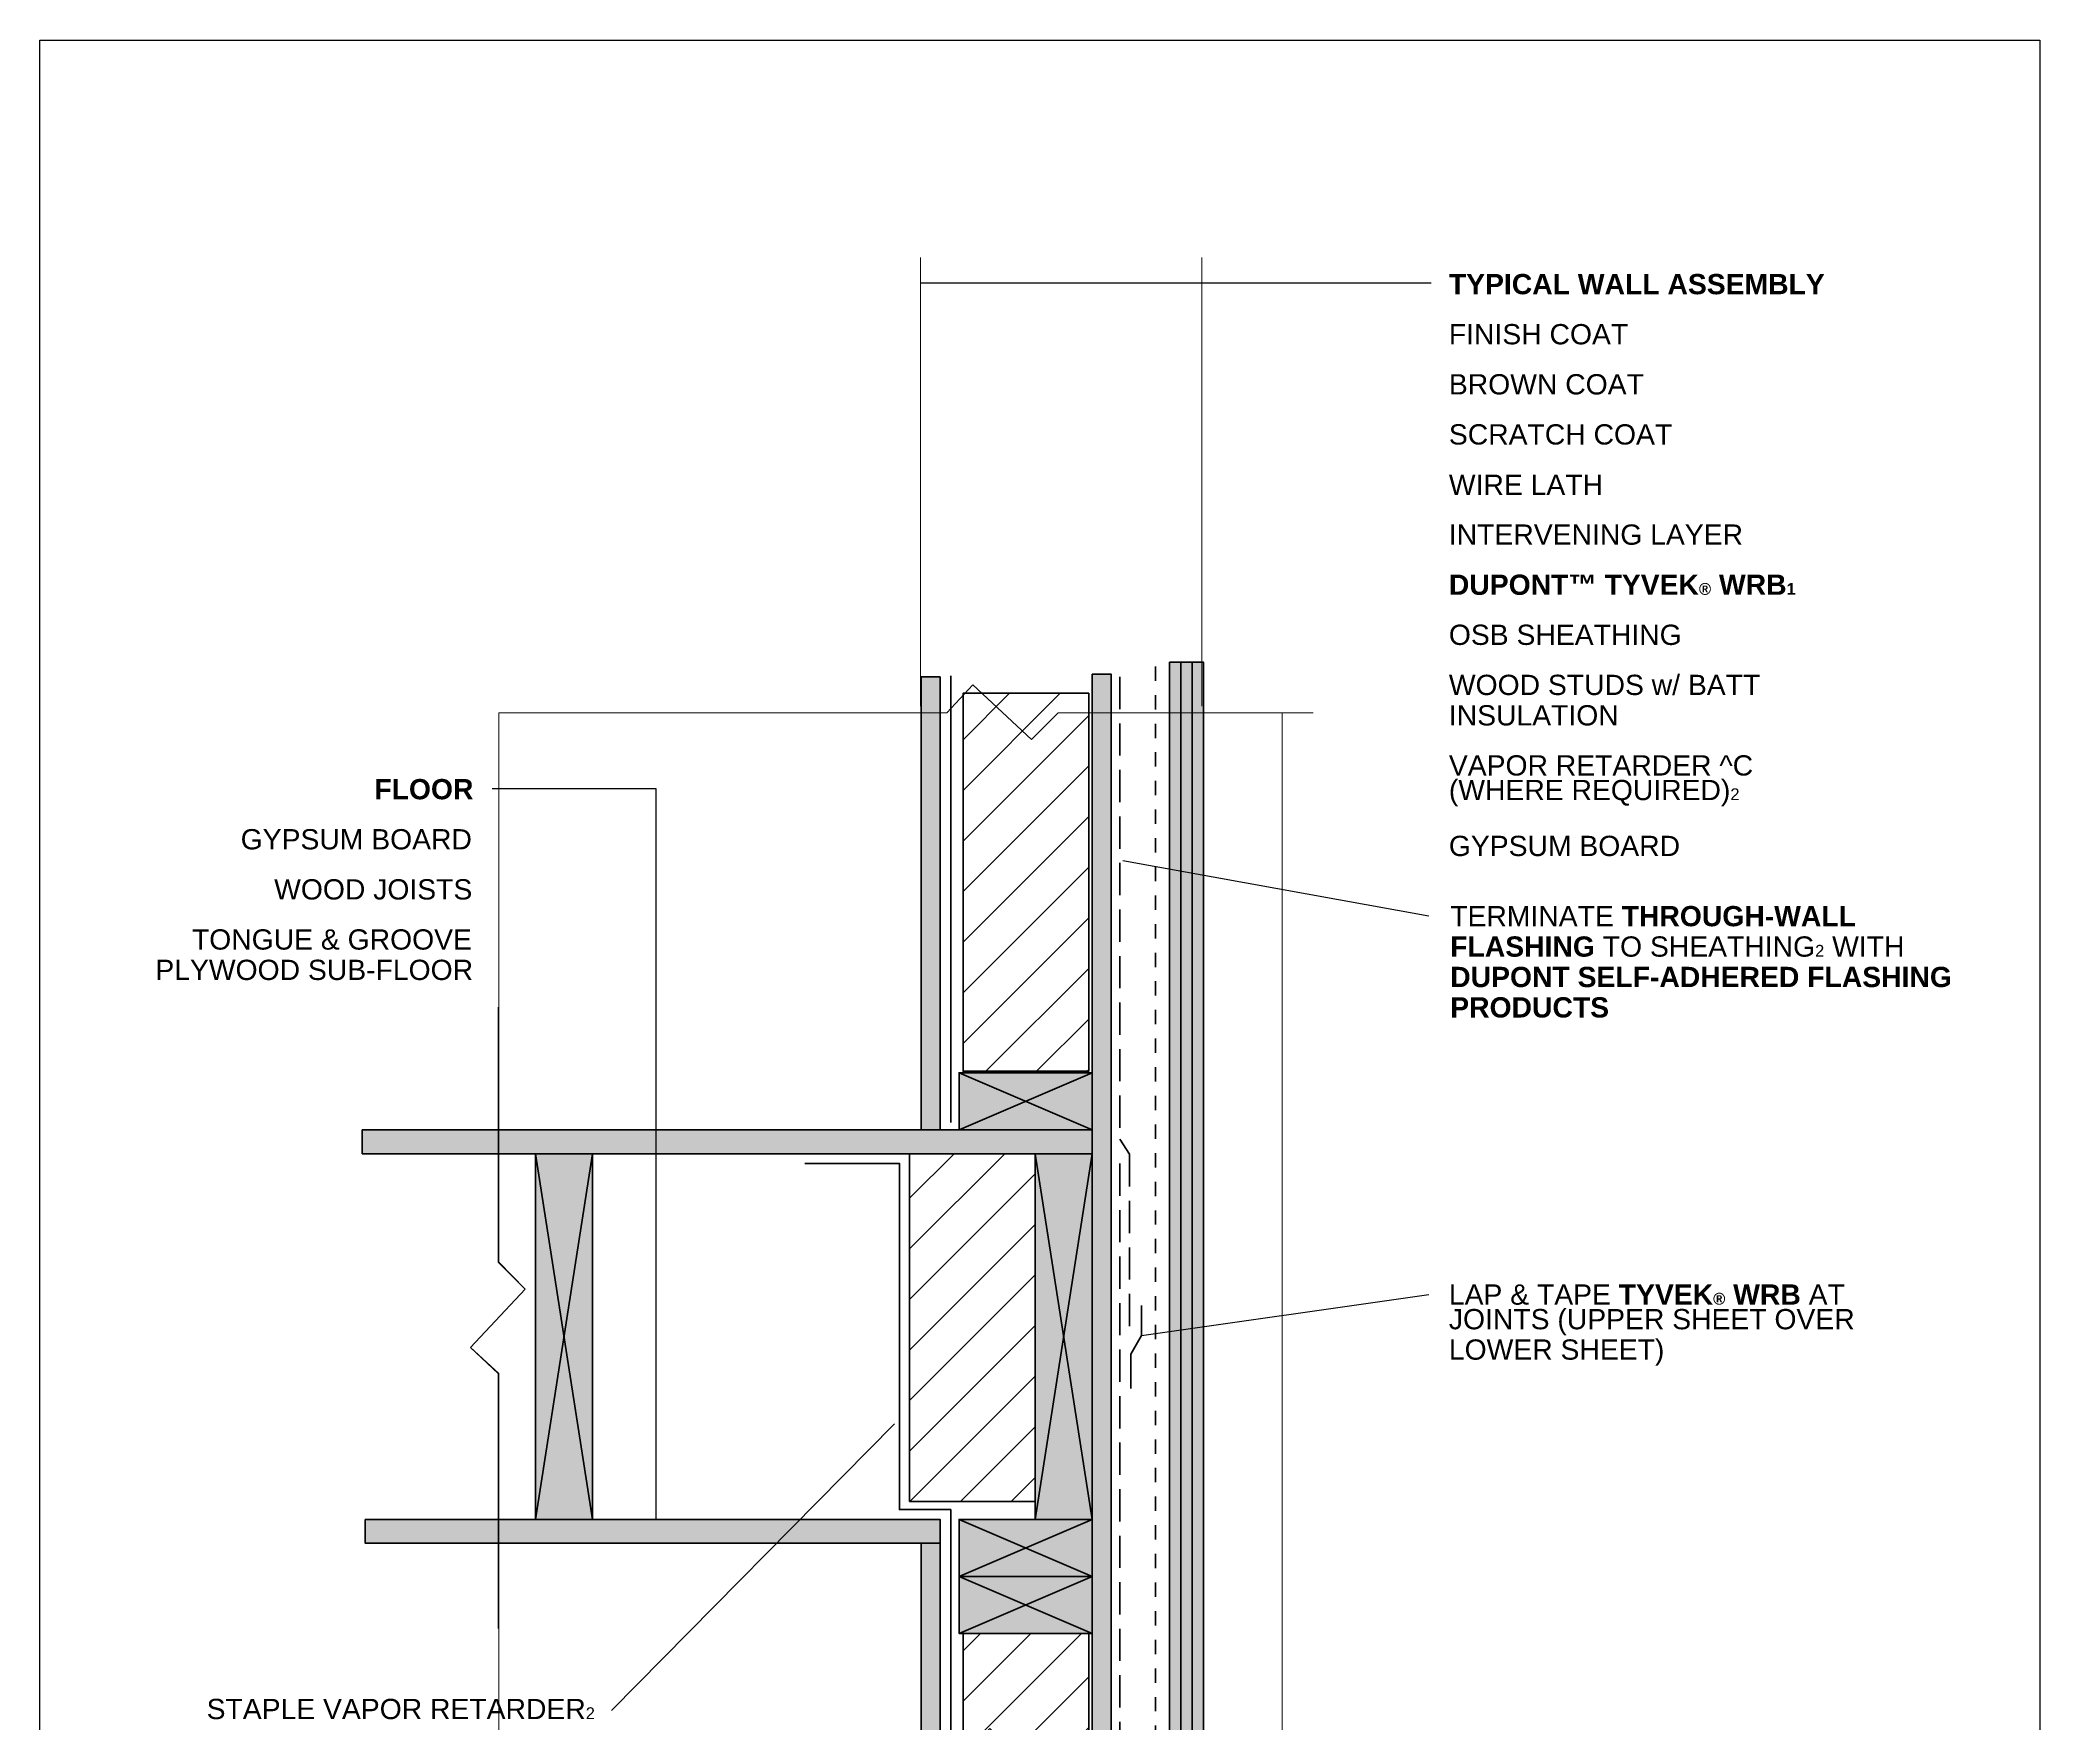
# Model space of a CAD drawing. Extents: x 26 to 585, y -763 to -29.
# Drawn here: x 26 to 585, y -500 to -29 of the extents above; entities that cross this region are included whole.
import ezdxf

# ---------------------------------------------------------------- set-up
doc = ezdxf.new("R2010")
doc.units = 0
doc.header["$MEASUREMENT"] = 0
for name, pattern in [('AI-Linetype-0', [8, 4, -4]), ('AI-Linetype-1', [13, 9, -4]), ('AI-Linetype-2', [13, 9, -4])]:
    doc.linetypes.add(name, pattern=pattern)
for name, color, linetype, lineweight in [('background', 7, 'Continuous', 0), ('diagram', 7, 'Continuous', 0), ('lines and arrows', 7, 'Continuous', 0), ('text', 7, 'Continuous', 0)]:
    doc.layers.add(name, color=color, linetype=linetype, lineweight=lineweight)
pattern_1 = [(45, (0, 0), (-7.07107, 7.07107), [])]

# ---------------------------------------------------------------- blocks, each defined once
blk = doc.blocks.new('Block_7')
at = {"layer": 'background', "color": 250, "lineweight": 25, "true_color": 0x231f20}
blk.add_lwpolyline([(585.42, -762.78), (26.46, -762.78), (26.46, -29.1), (585.42, -29.1)], close=True, dxfattribs=at)
blk = doc.blocks.new('Block_8')
at = {"layer": 'diagram', "true_color": 0xc2b59b, "transparency": 33554687}
h = blk.add_hatch(color=253, dxfattribs=at)
h.dxf.hatch_style = 2
h.paths.add_polyline_path([(325.87, -520.72), (320.55, -520.72), (320.55, -206.36), (325.87, -206.36)])
at = {"layer": 'diagram', "true_color": 0xa97c50, "transparency": 33554687}
h = blk.add_hatch(color=45, dxfattribs=at)
h.dxf.hatch_style = 2
h.paths.add_polyline_path([(345.31, -528.06), (345.31, -202.97), (342.15, -202.97), (342.15, -528.06)])
at = {"layer": 'diagram', "true_color": 0xa7a9ac, "transparency": 33554687}
h = blk.add_hatch(color=253, dxfattribs=at)
h.dxf.hatch_style = 2
h.paths.add_polyline_path([(348.48, -528.06), (348.48, -202.97), (345.31, -202.97), (345.31, -528.06)])
at = {"layer": 'diagram', "true_color": 0x7a91a5, "transparency": 33554687}
h = blk.add_hatch(color=252, dxfattribs=at)
h.dxf.hatch_style = 2
h.paths.add_polyline_path([(351.64, -528.06), (351.64, -202.97), (348.48, -202.97), (348.48, -528.06)])
at = {"layer": 'diagram', "true_color": 0xf1f2f2, "transparency": 33554687}
h = blk.add_hatch(color=7, dxfattribs=at)
h.dxf.hatch_style = 2
h.paths.add_polyline_path([(278.02, -333.67), (272.7, -333.67), (272.7, -207.09), (278.02, -207.09)])
at = {"layer": 'diagram', "true_color": 0x000000, "transparency": 33554687}
h = blk.add_hatch(dxfattribs=at)
h.set_pattern_fill('_U', color=18, scale=10, angle=45, style=2, pattern_type=0)
h.set_pattern_definition(pattern_1)
h.paths.add_polyline_path([(319.56, -211.67), (319.56, -317.27), (284.45, -317.27), (284.45, -211.67)])
at = {"layer": 'diagram', "true_color": 0xc2b59b, "transparency": 33554687}
h = blk.add_hatch(color=253, dxfattribs=at)
h.dxf.hatch_style = 2
h.paths.add_polyline_path([(320.55, -333.67), (283.34, -333.67), (283.34, -317.72), (320.55, -317.72)])
at = {"layer": 'diagram', "true_color": 0xf1f2f2, "transparency": 33554687}
h = blk.add_hatch(color=7, dxfattribs=at)
h.dxf.hatch_style = 2
h.paths.add_polyline_path([(116.53, -333.67), (320.55, -333.67), (320.55, -340.32), (116.53, -340.32)])
at = {"layer": 'diagram', "true_color": 0xc2b59b, "transparency": 33554687}
h = blk.add_hatch(color=253, dxfattribs=at)
h.dxf.hatch_style = 2
h.paths.add_polyline_path([(180.88, -442.51), (164.93, -442.51), (164.93, -340.32), (180.88, -340.32)])
at = {"layer": 'diagram', "true_color": 0x000000, "transparency": 33554687}
h = blk.add_hatch(dxfattribs=at)
h.set_pattern_fill('_U', color=18, scale=10, angle=45, style=2, pattern_type=0)
h.set_pattern_definition(pattern_1)
h.paths.add_polyline_path([(304.6, -340.32), (304.6, -437.51), (269.49, -437.51), (269.49, -340.32)])
at = {"layer": 'diagram', "true_color": 0xc2b59b, "transparency": 33554687}
h = blk.add_hatch(color=253, dxfattribs=at)
h.dxf.hatch_style = 2
h.paths.add_polyline_path([(320.55, -442.51), (304.6, -442.51), (304.6, -340.32), (320.55, -340.32)])
at = {"layer": 'diagram', "true_color": 0xf1f2f2, "transparency": 33554687}
h = blk.add_hatch(color=7, dxfattribs=at)
h.dxf.hatch_style = 2
h.paths.add_polyline_path([(117.31, -442.51), (278.02, -442.51), (278.02, -449.16), (117.31, -449.16)])
at = {"layer": 'diagram', "true_color": 0xc2b59b, "transparency": 33554687}
h = blk.add_hatch(color=253, dxfattribs=at)
h.dxf.hatch_style = 2
h.paths.add_polyline_path([(320.55, -458.46), (283.34, -458.46), (283.34, -442.51), (320.55, -442.51)])
at = {"layer": 'diagram', "true_color": 0xf1f2f2, "transparency": 33554687}
h = blk.add_hatch(color=7, dxfattribs=at)
h.dxf.hatch_style = 2
h.paths.add_polyline_path([(278.02, -516.04), (272.7, -516.04), (272.7, -449.19), (278.02, -449.19)])
at = {"layer": 'diagram', "true_color": 0xc2b59b, "transparency": 33554687}
h = blk.add_hatch(color=253, dxfattribs=at)
h.dxf.hatch_style = 2
h.paths.add_polyline_path([(320.55, -474.41), (283.34, -474.41), (283.34, -458.46), (320.55, -458.46)])
at = {"layer": 'diagram', "true_color": 0x000000, "transparency": 33554687}
h = blk.add_hatch(dxfattribs=at)
h.set_pattern_fill('_U', color=18, scale=10, angle=45, style=2, pattern_type=0)
h.set_pattern_definition(pattern_1)
h.paths.add_polyline_path([(319.56, -474.41), (319.56, -514.28), (284.45, -514.28), (284.45, -474.41)])
at = {"layer": 'diagram', "color": 113, "lineweight": 70, "true_color": 0x82ca9c}
blk.add_line((280.99, -331.64), (280.99, -206.78), dxfattribs=at)
at = {"layer": 'diagram', "color": 250, "linetype": 'AI-Linetype-0', "lineweight": 70, "true_color": 0x231f20}
blk.add_line((338.19, -204.16), (338.19, -529.25), dxfattribs=at)
at = {"layer": 'diagram', "color": 18, "lineweight": 35, "true_color": 0x000000}
for p, q in [((320.55, -317.72), (283.34, -333.67)), ((283.34, -317.72), (320.55, -333.67)), ((283.34, -317.72), (320.55, -317.72)), ((283.34, -333.67), (278.02, -333.67)), ((180.88, -340.32), (164.93, -442.51)), ((164.93, -340.32), (180.88, -442.51)), ((164.93, -442.51), (164.93, -340.32)), ((320.55, -340.32), (304.6, -442.51)), ((304.6, -340.32), (320.55, -442.51)), ((304.6, -442.51), (304.6, -340.32)), ((283.34, -442.51), (320.55, -458.46)), ((320.55, -442.51), (283.34, -458.46)), ((283.34, -458.46), (320.55, -474.41)), ((320.55, -458.46), (283.34, -474.41))]:
    blk.add_line(p, q, dxfattribs=at)
at = {"layer": 'diagram', "color": 165, "linetype": 'AI-Linetype-2', "lineweight": 70, "true_color": 0x3e5aa8}
blk.add_line((328.21, -343.08), (328.21, -520.72), dxfattribs=at)
at = {"layer": 'diagram', "color": 250, "lineweight": 35, "true_color": 0x231f20}
for points in [[(325.87, -520.72), (320.55, -520.72), (320.55, -206.36), (325.87, -206.36)], [(345.31, -528.06), (345.31, -202.97), (342.15, -202.97), (342.15, -528.06)], [(348.48, -528.06), (348.48, -202.97), (345.31, -202.97), (345.31, -528.06)], [(351.64, -528.06), (351.64, -202.97), (348.48, -202.97), (348.48, -528.06)], [(319.56, -211.67), (319.56, -317.27), (284.45, -317.27), (284.45, -211.67)], [(320.55, -333.67), (283.34, -333.67), (283.34, -317.72), (320.55, -317.72)], [(180.88, -442.51), (164.93, -442.51), (164.93, -340.32), (180.88, -340.32)], [(304.6, -340.32), (304.6, -437.51), (269.49, -437.51), (269.49, -340.32)], [(320.55, -442.51), (304.6, -442.51), (304.6, -340.32), (320.55, -340.32)], [(320.55, -458.46), (283.34, -458.46), (283.34, -442.51), (320.55, -442.51)], [(320.55, -474.41), (283.34, -474.41), (283.34, -458.46), (320.55, -458.46)], [(319.56, -474.41), (319.56, -514.28), (284.45, -514.28), (284.45, -474.41)]]:
    blk.add_lwpolyline(points, close=True, dxfattribs=at)
at = {"layer": 'diagram'}
blk.add_lwpolyline([(154.67, -508.74), (284.62, -508.74), (291.88, -500.98), (308.21, -516.26), (315.73, -508.74), (373.59, -508.74), (373.59, -217.09), (311.05, -217.09), (303.53, -224.6), (287.2, -209.33), (279.94, -217.09), (154.67, -217.09), (154.67, -370.67), (162.05, -378.19), (146.77, -394.52), (154.67, -401.78)], close=True, dxfattribs=at)
at = {"layer": 'diagram', "color": 18, "lineweight": 35, "true_color": 0x000000}
for points in [[(278.02, -333.67), (272.7, -333.67), (272.7, -207.09), (278.02, -207.09)], [(116.53, -333.67), (320.55, -333.67), (320.55, -340.32), (116.53, -340.32)], [(117.31, -442.51), (278.02, -442.51), (278.02, -449.16), (117.31, -449.16)], [(278.02, -516.04), (272.7, -516.04), (272.7, -449.19), (278.02, -449.19)]]:
    blk.add_lwpolyline(points, close=True, dxfattribs=at)
at = {"layer": 'diagram', "color": 165, "linetype": 'AI-Linetype-1', "lineweight": 70, "true_color": 0x3e5aa8}
blk.add_lwpolyline([(328.21, -207.09), (328.21, -336.29), (331, -340.5), (331, -390.74)], dxfattribs=at)
at = {"layer": 'diagram', "color": 113, "lineweight": 70, "true_color": 0x82ca9c}
blk.add_lwpolyline([(280.99, -516.27), (280.99, -439.79), (266.63, -439.79), (266.63, -343.03), (240.24, -343.03)], dxfattribs=at)
at = {"layer": 'diagram', "color": 142, "lineweight": 70, "true_color": 0x27aae1}
blk.add_lwpolyline([(334.29, -382.76), (334.29, -391.16), (331.29, -396.32), (331.29, -405.96)], dxfattribs=at)
at = {"layer": 'diagram', "color": 18, "lineweight": 35, "true_color": 0x000000}
for points in [[(283.34, -442.51), (283.34, -458.46), (320.55, -458.46), (320.55, -442.51)], [(283.34, -458.46), (283.34, -474.41), (320.55, -474.41), (320.55, -458.46)]]:
    blk.add_lwpolyline(points, dxfattribs=at)

msp = doc.modelspace()

# ---------------------------------------------------------------- linework, layer by layer
at = {"layer": 'diagram', "color": 250, "lineweight": 18, "true_color": 0x231f20}
for points in [[(245.87, -217.09), (279.94, -217.09), (287.2, -209.33), (303.53, -224.6), (311.05, -217.09), (382.32, -217.09)], [(154.53, -473.05), (154.53, -401.78), (146.77, -394.52), (162.05, -378.19), (154.53, -370.67), (154.53, -299.4)]]:
    msp.add_lwpolyline(points, dxfattribs=at)
at = {"layer": 'lines and arrows', "color": 250, "lineweight": 18, "true_color": 0x231f20}
for p, q in [((272.52, -215.27), (272.52, -89.87)), ((351.2, -215.27), (351.2, -89.87))]:
    msp.add_line(p, q, dxfattribs=at)
at = {"layer": 'lines and arrows', "color": 250, "lineweight": 25, "true_color": 0x231f20}
for p, q in [((272.52, -96.97), (351.2, -96.97)), ((351.2, -96.97), (415.28, -96.97)), ((329.07, -258.37), (414.6, -273.84)), ((198.68, -442.44), (198.68, -333.7)), ((334.29, -391.16), (414.6, -379.67)), ((265.24, -415.83), (186.15, -495.97))]:
    msp.add_line(p, q, dxfattribs=at)
msp.add_lwpolyline([(198.68, -333.7), (198.68, -238.34), (152.84, -238.34)], dxfattribs=at)

# ---------------------------------------------------------------- block references
at = {"layer": 'background'}
msp.add_blockref('Block_7', (0, 0), dxfattribs=at)
at = {"layer": 'diagram'}
msp.add_blockref('Block_8', (0, 0), dxfattribs=at)

# ---------------------------------------------------------------- texts
at = {"layer": 'text', "char_height": 0.2, "attachment_point": 7}
for s, insert in [('\\C250;\\c2105123;\\FArial Bold|b1|i0|c1;\\H5.664000;\\W1.000000;TYPICAL WALL ASSEMBLY', (420.21, -100.23)), ('\\C250;\\c2105123;\\FArial|b0|i0|c1;\\H5.664000;\\W1.000000;FINISH COAT', (420.21, -114.23)), ('\\C250;\\c2105123;\\FArial|b0|i0|c1;\\H5.664000;\\W1.000000;BROWN COAT', (420.21, -128.23)), ('\\C250;\\c2105123;\\FArial|b0|i0|c1;\\H5.664000;\\W1.000000;SCRATCH COAT', (420.21, -142.23)), ('\\C250;\\c2105123;\\FArial|b0|i0|c1;\\H5.664000;\\W1.000000;WIRE LATH', (420.21, -156.23)), ('\\C250;\\c2105123;\\FArial|b0|i0|c1;\\H5.664000;\\W1.000000;INTERVENING LAYER', (420.21, -170.23)), ('\\C165;\\c11033150;\\FArial Bold|b1|i0|c1;\\H5.664000;\\W1.000000;DUPONT™ TYVEK\\H3.302112;®\\H5.664000; WRB\\H3.302112;1', (420.21, -184.23)), ('\\C250;\\c2105123;\\FArial|b0|i0|c1;\\H5.664000;\\W1.000000;OSB SHEATHING', (420.21, -198.23)), ('\\C250;\\c2105123;\\FArial|b0|i0|c1;\\H5.664000;\\W1.000000;WOOD STUDS w/ BATT ', (420.21, -212.23)), ('\\C250;\\c2105123;\\FArial|b0|i0|c1;\\H5.664000;\\W1.000000;INSULATION', (420.21, -220.73)), ('\\C250;\\c2105123;\\FArial|b0|i0|c1;\\H5.664000;\\W1.000000;VAPOR RETARDER ^C', (420.21, -234.73)), ('\\C250;\\c2105123;\\FArial Bold|b1|i0|c1;\\H5.664000;\\W1.000000;FLOOR', (119.9, -241.37)), ('\\C250;\\c2105123;\\FArial|b0|i0|c1;\\H5.664000;\\W1.000000;(WHERE REQUIRED)\\H3.302112;2', (420.21, -243.23)), ('\\C250;\\c2105123;\\FArial|b0|i0|c1;\\H5.664000;\\W1.000000;GYPSUM BOARD', (82.55, -255.37)), ('\\C250;\\c2105123;\\FArial|b0|i0|c1;\\H5.664000;\\W1.000000;GYPSUM BOARD', (420.21, -257.23)), ('\\C250;\\c2105123;\\FArial|b0|i0|c1;\\H5.664000;\\W1.000000;WOOD JOISTS', (91.9, -269.37)), ('\\C250;\\c2105123;\\FArial|b0|i0|c1;\\H5.664000;\\W1.000000;TERMINATE \\C252;\\c10131606;\\FArial Bold|b1|i0|c1;THROUGH-WALL ', (420.59, -276.85)), ('\\C250;\\c2105123;\\FArial|b0|i0|c1;\\H5.664000;\\W1.000000;TONGUE & GROOVE ', (68.92, -283.37)), ('\\C252;\\c10131606;\\FArial Bold|b1|i0|c1;\\H5.664000;\\W1.000000;FLASHING \\C250;\\c2105123;\\FArial|b0|i0|c1;TO SHEATHING\\H3.302112;2\\H5.664000; WITH ', (420.59, -285.35)), ('\\C250;\\c2105123;\\FArial|b0|i0|c1;\\H5.664000;\\W1.000000;PLYWOOD SUB-FLOOR', (58.7, -291.87)), ('\\C240;\\c4339695;\\FArial Bold|b1|i0|c1;\\H5.664000;\\W1.000000;DUPONT SELF-ADHERED FLASHING ', (420.59, -293.85)), ('\\C240;\\c4339695;\\FArial Bold|b1|i0|c1;\\H5.664000;\\W1.000000;PRODUCTS', (420.59, -302.35)), ('\\C250;\\c2105123;\\FArial|b0|i0|c1;\\H5.664000;\\W1.000000;LAP & TAPE \\C165;\\c11033150;\\FArial Bold|b1|i0|c1;TYVEK\\H3.302112;®\\H5.664000; WRB\\C250;\\c2105123;\\FArial|b0|i0|c1; AT ', (420.21, -382.6)), ('\\C250;\\c2105123;\\FArial|b0|i0|c1;\\H5.664000;\\W1.000000;JOINTS (UPPER SHEET OVER ', (420.21, -391.1)), ('\\C250;\\c2105123;\\FArial|b0|i0|c1;\\H5.664000;\\W1.000000;LOWER SHEET)', (420.21, -399.6)), ('\\C250;\\c2105123;\\FArial|b0|i0|c1;\\H5.664000;\\W1.000000;STAPLE VAPOR RETARDER\\H3.302112;2\\H5.664000; ', (73.03, -498.42))]:
    msp.add_mtext(s, dxfattribs=dict(at, insert=insert))

doc.saveas('drawing.dxf')
